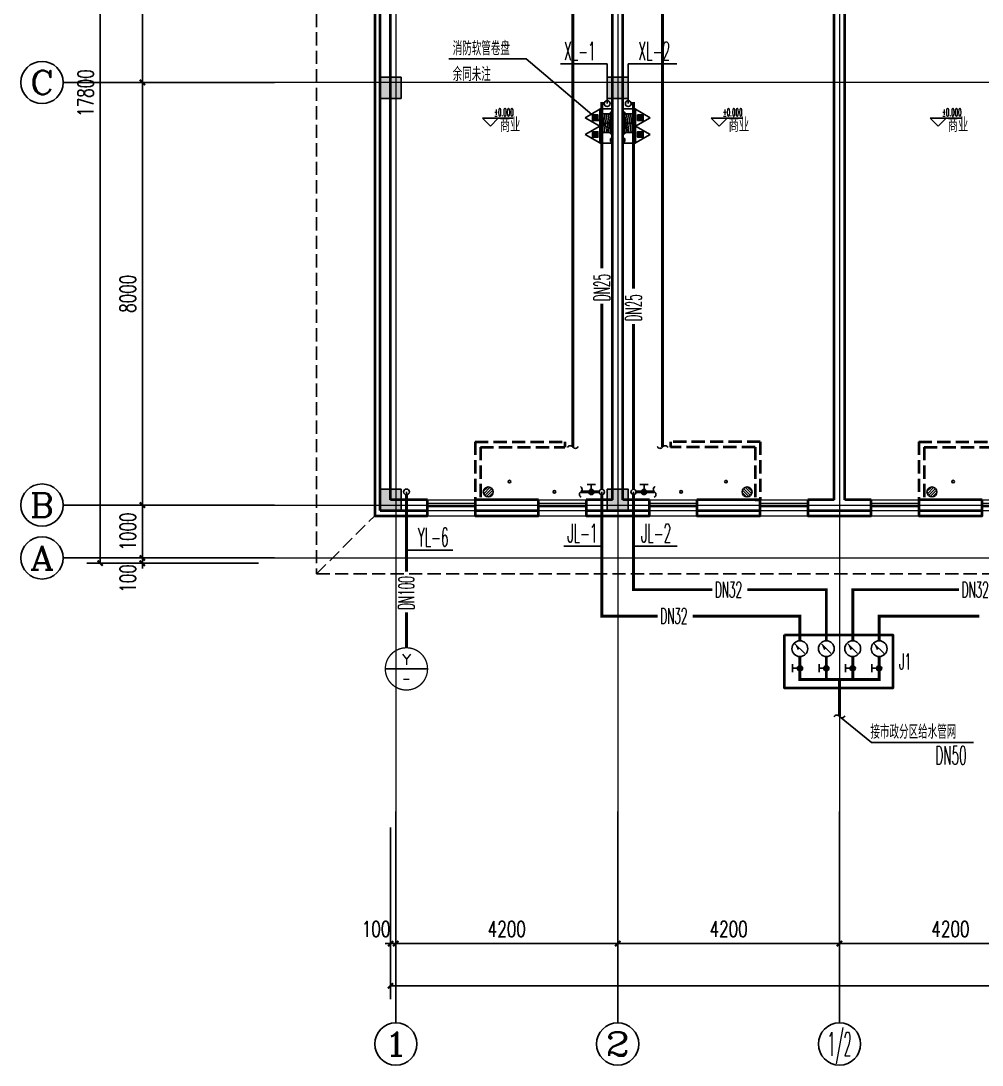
# Model space of a CAD drawing. Extents: x 1382187 to 1725648, y 860327 to 1571294.
# Drawn here: x 1477208 to 1495408, y 1127956 to 1147722 of the extents above; entities that cross this region are included whole.
import ezdxf
from ezdxf.enums import TextEntityAlignment as Align

# ---------------------------------------------------------------- set-up
doc = ezdxf.new("R2010")
doc.units = 0
doc.header["$LTSCALE"] = 1000
doc.header["$MEASUREMENT"] = 0
for name, pattern in [('__DASH', [0.35, 0.25, -0.1]), ('ACAD_ISO10W100', [18.5, 12, -3, 0.5, -3]), ('DASH', [0.35, 0.25, -0.1]), ('DOTE', [2.42, 2, -0.2, 0.02, -0.2])]:
    doc.linetypes.add(name, pattern=pattern)
for name, color, linetype in [('AXIS', 3, 'Continuous'), ('AXIS_TEXT', 4, 'Continuous'), ('C-AXIS(轴号)', 3, 'Continuous'), ('C-AXIS-T(字)', 7, 'Continuous'), ('DIM_ELEV', 3, 'Continuous'), ('DIM_不分区消火栓', 3, 'Continuous'), ('DIM_不分区给水', 3, 'Continuous'), ('DIM_雨水', 3, 'Continuous'), ('EQUIP_不分区给水', 7, 'Continuous'), ('EQUIP_地漏', 7, 'Continuous'), ('EQUIP_污水', 7, 'Continuous'), ('EQUIP_消防', 7, 'Continuous'), ('EQUIP_灭火器', 7, 'Continuous'), ('PIPE-不分区给水', 3, 'J'), ('PIPE-污水', 2, 'W'), ('PIPE-雨水', 4, 'Y'), ('PUB_TEXT', 4, 'Continuous'), ('S-COLU-HATCH', 30, 'Continuous'), ('S-COLU-LINE1', 6, 'Continuous'), ('TEXT_不分区给水', 7, 'Continuous'), ('TEXT_雨水', 4, 'Continuous'), ('VALVE_不分区给水', 7, 'Continuous'), ('VPIPE-不分区消火栓', 1, 'X'), ('VPIPE-不分区给水', 3, 'J'), ('VPIPE-雨水', 4, 'Y'), ('卫生间', 6, 'Continuous')]:
    doc.layers.add(name, color=color, linetype=linetype)
for name, color, linetype, lineweight in [('DOTE', 19, 'DOTE', 9), ('WALL', 9, 'Continuous', 40), ('WINDOW', 8, 'Continuous', 15), ('ZC', 6, 'Continuous', 40), ('平面-看线', 45, 'Continuous', 15)]:
    doc.layers.add(name, color=color, linetype=linetype, lineweight=lineweight)
doc.styles.add('_TCH_AXIS', font='COMPLEX', dxfattribs={"bigfont": 'GBCBIG'})
doc.styles.add('_TCH_DIM', font='SIMPLEX.shx', dxfattribs={"width": 0.6, "oblique": 10, "bigfont": 'hztxt.shx'})
doc.styles.add('_TCH_DIM_T3', font='SIMPLEX', dxfattribs={"width": 0.705882, "bigfont": 'GBCBIG'})
doc.styles.add('_TWT_CIRCLE', font='COMPLEX', dxfattribs={"width": 1.1, "height": 3.5, "bigfont": 'HZTXT'})
doc.styles.add('_TWT_PIPEDN', font='SIMPLEX.shx', dxfattribs={"width": 0.6, "oblique": 10, "height": 3, "bigfont": 'HZTXT.shx'})
doc.styles.add('_TWT_SERIAL', font='simplex.shx', dxfattribs={"width": 0.6, "oblique": 10, "height": 3.5, "bigfont": 'aadri.shx'})
doc.styles.add('COMPLEX', font='COMPLEX')
doc.styles.get("Standard").update_dxf_attribs({"font": 'gbenor.shx', "bigfont": 'gbcbig.shx'})
doc.linetypes.add('J', pattern='A,3,-0.2,["J",Standard,S=0.25,R=0,X=-0.1,Y=-0.115],-0.2', length=3.4)
doc.linetypes.add('W', pattern='A,3,-0.2,["W",Standard,S=0.25,R=0,X=-0.1,Y=-0.115],-0.2', length=3.4)
doc.linetypes.add('X', pattern='A,3,-0.2,["X",Standard,S=0.25,R=0,X=-0.1,Y=-0.115],-0.25', length=3.45)
doc.linetypes.add('Y', pattern='A,2,-0.2,["Y",Standard,S=0.4,R=0,X=-0.1,Y=-0.115],-0.35', length=2.55)
doc.dimstyles.new('_TCH_ARCH&&100', dxfattribs={"dimtxt": 297.5, "dimasz": 100, "dimexe": 250, "dimexo": 300, "dimgap": 126.25, "dimtad": 1, "dimdec": 0, "dimzin": 0, "dimdsep": 46, "dimtxsty": '_TCH_DIM_T3', "dimblk": 'ARCHTICK', "dimcen": 0.09, "dimclrt": 7, "dimazin": 2, "dimtfac": 1, "dimtdec": 0, "dimtix": 1, "dimtmove": 2, "dimatfit": 3, "dimfxl": 0, "dimtolj": 1, "dimtzin": 0, "dimarcsym": 0})

# ---------------------------------------------------------------- blocks, each defined once
blk = doc.blocks.new('A$C4674339A')
for p, q in [((650, 0), (0, 0)), ((0, 0), (0, -240)), ((64, -38), (64, 0)), ((270, 0), (270, -240)), ((473, -38), (473, 0)), ((560, -37), (560, 0)), ((618, 0), (618, -37)), ((650, -240), (650, 0)), ((6, -185), (0, -185)), ((0, -185), (0, -220)), ((6, -220), (6, -185)), ((10, -191), (6, -191)), ((6, -191), (6, -215)), ((10, -215), (10, -191)), ((472, -38), (64, -38)), ((68, -191), (68, -201)), ((92, -191), (68, -191)), ((92, -38), (92, -191)), ((449, -114), (92, -66)), ((449, -153), (92, -105)), ((449, -191), (92, -142)), ((92, -191), (449, -191)), ((449, -81), (133, -38)), ((449, -38), (449, -191)), ((449, -191), (473, -191)), ((473, -191), (473, -201)), ((618, -37), (560, -37)), ((0, -220), (6, -220)), ((0, -240), (650, -240)), ((6, -215), (10, -215)), ((10, -204), (10, -202)), ((10, -202), (479, -202)), ((479, -204), (10, -204)), ((479, -202), (479, -204))]:
    blk.add_line(p, q)
blk = doc.blocks.new('A$C0D704E5B')
at = {"layer": 'EQUIP_消防', "xscale": -1, "rotation": 90}
blk.add_blockref('A$C4674339A', (0, 0), dxfattribs=at)
blk = doc.blocks.new('1241241')
at = {"layer": 'WALL', "color": 251, "linetype": '__DASH'}
for p, q in [((1100, 2600), (0, 2600)), ((0, 2500), (0, 2600)), ((1100, 2600), (1100, 900)), ((1000, 2500), (0, 2500)), ((1000, 2500), (1000, 900)), ((1100, 900), (1000, 900))]:
    blk.add_line(p, q, dxfattribs=at)
blk = doc.blocks.new('12431231')
at = {"layer": 'S-COLU-HATCH'}
h = blk.add_hatch(color=8, dxfattribs=at)
h.dxf.hatch_style = 1
h.paths.add_polyline_path([(-55000, 9200), (-54600, 9200), (-54600, 8800), (-55000, 8800)])
h = blk.add_hatch(color=8, dxfattribs=at)
h.dxf.hatch_style = 1
h.paths.add_polyline_path([(-50700, 9200), (-50300, 9200), (-50300, 8800), (-50700, 8800)])
h = blk.add_hatch(color=8, dxfattribs=at)
h.dxf.hatch_style = 1
h.paths.add_polyline_path([(-55000, 1400), (-54600, 1400), (-54600, 1000), (-55000, 1000)])
h = blk.add_hatch(color=8, dxfattribs=at)
h.dxf.hatch_style = 1
h.paths.add_polyline_path([(-50700, 1400), (-50300, 1400), (-50300, 1000), (-50700, 1000)])
at = {"layer": 'S-COLU-LINE1', "color": 8}
for points in [[(-55000, 9200), (-54600, 9200), (-54600, 8800), (-55000, 8800)], [(-50700, 9200), (-50300, 9200), (-50300, 8800), (-50700, 8800)], [(-55000, 1400), (-54600, 1400), (-54600, 1000), (-55000, 1000)], [(-50700, 1400), (-50300, 1400), (-50300, 1000), (-50700, 1000)]]:
    blk.add_lwpolyline(points, close=True, dxfattribs=at)
blk = doc.blocks.new('_ArchTick')
at = {"color": 0, "linetype": 'ByBlock', "const_width": 0.4}
blk.add_lwpolyline([(-0.5, -0.5), (0.5, 0.5)], dxfattribs=at)
blk = doc.blocks.new('*D59')
at = {"layer": 'AXIS', "color": 0, "lineweight": -2}
for p, q in [((1484208, 1132456), (1484208, 1129206)), ((1539308, 1132456), (1539308, 1129206)), ((1484208, 1129456), (1539308, 1129456))]:
    blk.add_line(p, q, dxfattribs=at)
at = {"layer": 'Defpoints', "color": 0}
for p in [(1484208, 1132756), (1539308, 1132756), (1539308, 1129456)]:
    blk.add_point(p, dxfattribs=at)
at = {"layer": 'AXIS', "color": 0, "lineweight": -2, "xscale": 100, "yscale": 100, "zscale": 100, "rotation": 180}
blk.add_blockref('_ArchTick', (1484208, 1129456), dxfattribs=at)
at = {"layer": 'AXIS', "color": 0, "lineweight": -2, "xscale": 100, "yscale": 100, "zscale": 100}
blk.add_blockref('_ArchTick', (1539308, 1129456), dxfattribs=at)
at = {"layer": 'AXIS', "color": 7, "insert": (1511758, 1129731), "char_height": 297.5, "attachment_point": 5, "style": '_TCH_DIM_T3'}
blk.add_mtext('\\A1;55100', dxfattribs=at)
blk = doc.blocks.new('*D68')
at = {"layer": 'AXIS', "color": 0, "lineweight": -2}
for p, q in [((1492708, 1132456), (1492708, 1130006)), ((1496908, 1132456), (1496908, 1130006)), ((1492708, 1130256), (1496908, 1130256))]:
    blk.add_line(p, q, dxfattribs=at)
at = {"layer": 'Defpoints', "color": 0}
for p in [(1492708, 1132756), (1496908, 1132756), (1496908, 1130256)]:
    blk.add_point(p, dxfattribs=at)
at = {"layer": 'AXIS', "color": 0, "lineweight": -2, "xscale": 100, "yscale": 100, "zscale": 100, "rotation": 180}
blk.add_blockref('_ArchTick', (1492708, 1130256), dxfattribs=at)
at = {"layer": 'AXIS', "color": 0, "lineweight": -2, "xscale": 100, "yscale": 100, "zscale": 100}
blk.add_blockref('_ArchTick', (1496908, 1130256), dxfattribs=at)
at = {"layer": 'AXIS', "color": 7, "insert": (1494808, 1130531), "char_height": 297.5, "attachment_point": 5, "style": '_TCH_DIM_T3'}
blk.add_mtext('\\A1;4200', dxfattribs=at)
blk = doc.blocks.new('*D69')
at = {"layer": 'AXIS', "color": 0, "lineweight": -2}
for p, q in [((1488508, 1132456), (1488508, 1130006)), ((1492708, 1132456), (1492708, 1130006)), ((1488508, 1130256), (1492708, 1130256))]:
    blk.add_line(p, q, dxfattribs=at)
at = {"layer": 'Defpoints', "color": 0}
for p in [(1488508, 1132756), (1492708, 1132756), (1492708, 1130256)]:
    blk.add_point(p, dxfattribs=at)
at = {"layer": 'AXIS', "color": 0, "lineweight": -2, "xscale": 100, "yscale": 100, "zscale": 100, "rotation": 180}
blk.add_blockref('_ArchTick', (1488508, 1130256), dxfattribs=at)
at = {"layer": 'AXIS', "color": 0, "lineweight": -2, "xscale": 100, "yscale": 100, "zscale": 100}
blk.add_blockref('_ArchTick', (1492708, 1130256), dxfattribs=at)
at = {"layer": 'AXIS', "color": 7, "insert": (1490608, 1130531), "char_height": 297.5, "attachment_point": 5, "style": '_TCH_DIM_T3'}
blk.add_mtext('\\A1;4200', dxfattribs=at)
blk = doc.blocks.new('*D70')
at = {"layer": 'AXIS', "color": 0, "lineweight": -2}
for p, q in [((1484308, 1132456), (1484308, 1130006)), ((1488508, 1132456), (1488508, 1130006)), ((1484308, 1130256), (1488508, 1130256))]:
    blk.add_line(p, q, dxfattribs=at)
at = {"layer": 'Defpoints', "color": 0}
for p in [(1484308, 1132756), (1488508, 1132756), (1488508, 1130256)]:
    blk.add_point(p, dxfattribs=at)
at = {"layer": 'AXIS', "color": 0, "lineweight": -2, "xscale": 100, "yscale": 100, "zscale": 100, "rotation": 180}
blk.add_blockref('_ArchTick', (1484308, 1130256), dxfattribs=at)
at = {"layer": 'AXIS', "color": 0, "lineweight": -2, "xscale": 100, "yscale": 100, "zscale": 100}
blk.add_blockref('_ArchTick', (1488508, 1130256), dxfattribs=at)
at = {"layer": 'AXIS', "color": 7, "insert": (1486408, 1130531), "char_height": 297.5, "attachment_point": 5, "style": '_TCH_DIM_T3'}
blk.add_mtext('\\A1;4200', dxfattribs=at)
blk = doc.blocks.new('*D71')
at = {"layer": 'AXIS', "color": 0, "lineweight": -2}
for p, q in [((1484208, 1132456), (1484208, 1130006)), ((1484308, 1132456), (1484308, 1130006)), ((1484208, 1130256), (1484108, 1130256)), ((1484208, 1130256), (1484308, 1130256)), ((1484308, 1130256), (1484408, 1130256))]:
    blk.add_line(p, q, dxfattribs=at)
at = {"layer": 'Defpoints', "color": 0}
for p in [(1484208, 1132756), (1484308, 1132756), (1484308, 1130256)]:
    blk.add_point(p, dxfattribs=at)
at = {"layer": 'AXIS', "color": 0, "lineweight": -2, "xscale": 100, "yscale": 100, "zscale": 100}
blk.add_blockref('_ArchTick', (1484208, 1130256), dxfattribs=at)
at = {"layer": 'AXIS', "color": 0, "lineweight": -2, "xscale": 100, "yscale": 100, "zscale": 100, "rotation": 180}
blk.add_blockref('_ArchTick', (1484308, 1130256), dxfattribs=at)
at = {"layer": 'AXIS', "color": 7, "insert": (1483933, 1130531), "char_height": 297.5, "attachment_point": 5, "style": '_TCH_DIM_T3'}
blk.add_mtext('\\A1;100', dxfattribs=at)
blk = doc.blocks.new('*D91')
at = {"layer": 'AXIS', "color": 0, "lineweight": -2}
for p, q in [((1481708, 1155256), (1478458, 1155256)), ((1478708, 1137456), (1478708, 1155256)), ((1481708, 1137456), (1478458, 1137456))]:
    blk.add_line(p, q, dxfattribs=at)
at = {"layer": 'Defpoints', "color": 0}
for p in [(1478708, 1155256), (1482008, 1155256), (1482008, 1137456)]:
    blk.add_point(p, dxfattribs=at)
at = {"layer": 'AXIS', "color": 0, "lineweight": -2, "xscale": 100, "yscale": 100, "zscale": 100}
for p, rotation in [((1478708, 1155256), 90), ((1478708, 1137456), 270)]:
    blk.add_blockref('_ArchTick', p, dxfattribs=dict(at, rotation=rotation))
at = {"layer": 'AXIS', "color": 7, "insert": (1478433, 1146356), "char_height": 297.5, "attachment_point": 5, "rotation": 90, "style": '_TCH_DIM_T3'}
blk.add_mtext('\\A1;17800', dxfattribs=at)
blk = doc.blocks.new('*D94')
at = {"layer": 'AXIS', "color": 0, "lineweight": -2}
for p, q in [((1481708, 1151456), (1479258, 1151456)), ((1479508, 1146556), (1479508, 1151456)), ((1481708, 1146556), (1479258, 1146556))]:
    blk.add_line(p, q, dxfattribs=at)
at = {"layer": 'Defpoints', "color": 0}
for p in [(1479508, 1151456), (1482008, 1151456), (1482008, 1146556)]:
    blk.add_point(p, dxfattribs=at)
at = {"layer": 'AXIS', "color": 0, "lineweight": -2, "xscale": 100, "yscale": 100, "zscale": 100}
for p, rotation in [((1479508, 1151456), 90), ((1479508, 1146556), 270)]:
    blk.add_blockref('_ArchTick', p, dxfattribs=dict(at, rotation=rotation))
at = {"layer": 'AXIS', "color": 7, "insert": (1479233, 1149006), "char_height": 297.5, "attachment_point": 5, "rotation": 90, "style": '_TCH_DIM_T3'}
blk.add_mtext('\\A1;4900', dxfattribs=at)
blk = doc.blocks.new('*D95')
at = {"layer": 'AXIS', "color": 0, "lineweight": -2}
for p, q in [((1481708, 1146556), (1479258, 1146556)), ((1479508, 1138556), (1479508, 1146556)), ((1481708, 1138556), (1479258, 1138556))]:
    blk.add_line(p, q, dxfattribs=at)
at = {"layer": 'Defpoints', "color": 0}
for p in [(1479508, 1146556), (1482008, 1146556), (1482008, 1138556)]:
    blk.add_point(p, dxfattribs=at)
at = {"layer": 'AXIS', "color": 0, "lineweight": -2, "xscale": 100, "yscale": 100, "zscale": 100}
for p, rotation in [((1479508, 1146556), 90), ((1479508, 1138556), 270)]:
    blk.add_blockref('_ArchTick', p, dxfattribs=dict(at, rotation=rotation))
at = {"layer": 'AXIS', "color": 7, "insert": (1479233, 1142556), "char_height": 297.5, "attachment_point": 5, "rotation": 90, "style": '_TCH_DIM_T3'}
blk.add_mtext('\\A1;8000', dxfattribs=at)
blk = doc.blocks.new('*D96')
at = {"layer": 'AXIS', "color": 0, "lineweight": -2}
for p, q in [((1481708, 1138556), (1479258, 1138556)), ((1479508, 1137556), (1479508, 1138556)), ((1481708, 1137556), (1479258, 1137556))]:
    blk.add_line(p, q, dxfattribs=at)
at = {"layer": 'Defpoints', "color": 0}
for p in [(1479508, 1138556), (1482008, 1138556), (1482008, 1137556)]:
    blk.add_point(p, dxfattribs=at)
at = {"layer": 'AXIS', "color": 0, "lineweight": -2, "xscale": 100, "yscale": 100, "zscale": 100}
for p, rotation in [((1479508, 1138556), 90), ((1479508, 1137556), 270)]:
    blk.add_blockref('_ArchTick', p, dxfattribs=dict(at, rotation=rotation))
at = {"layer": 'AXIS', "color": 7, "insert": (1479233, 1138056), "char_height": 297.5, "attachment_point": 5, "rotation": 90, "style": '_TCH_DIM_T3'}
blk.add_mtext('\\A1;1000', dxfattribs=at)
blk = doc.blocks.new('*D97')
at = {"layer": 'AXIS', "color": 0, "lineweight": -2}
for p, q in [((1481708, 1137556), (1479258, 1137556)), ((1479508, 1137556), (1479508, 1137656)), ((1479508, 1137456), (1479508, 1137556)), ((1481708, 1137456), (1479258, 1137456)), ((1479508, 1137456), (1479508, 1137356))]:
    blk.add_line(p, q, dxfattribs=at)
at = {"layer": 'Defpoints', "color": 0}
for p in [(1479508, 1137556), (1482008, 1137556), (1482008, 1137456)]:
    blk.add_point(p, dxfattribs=at)
at = {"layer": 'AXIS', "color": 0, "lineweight": -2, "xscale": 100, "yscale": 100, "zscale": 100}
for p, rotation in [((1479508, 1137556), 270), ((1479508, 1137456), 90)]:
    blk.add_blockref('_ArchTick', p, dxfattribs=dict(at, rotation=rotation))
at = {"layer": 'AXIS', "color": 7, "insert": (1479233, 1137167), "char_height": 297.5, "attachment_point": 5, "rotation": 90, "style": '_TCH_DIM_T3'}
blk.add_mtext('\\A1;100', dxfattribs=at)
blk = doc.blocks.new('$TwtSys$00000141')
for p, q in [((-94, 8), (-10, 92)), ((-94, 8), (-10, 92)), ((-87, -35), (35, 87)), ((-87, -35), (35, 87)), ((-66, -66), (66, 66)), ((-66, -66), (66, 66)), ((-32, -87), (88, 33)), ((-32, -87), (88, 33)), ((11, -92), (92, -11)), ((11, -92), (92, -11))]:
    blk.add_line(p, q)
blk.add_circle((0, 0), 94)
blk.add_circle((0, 0), 94)
blk = doc.blocks.new('$TwtSys$00000147')
blk.add_circle((0, 0, 0), 25)
blk = doc.blocks.new('$TwtSys$00000132')
at = {"elevation": 0}
blk.add_lwpolyline([(7, -101, -0.575183), (0, 0, 0.604745), (-11, 101, 16.924828)], format="xyb", dxfattribs=at)
blk = doc.blocks.new('$VALVE$00000497')
for p, q in [((78, 138), (-78, 138)), ((0, 50), (0, 138))]:
    blk.add_line(p, q)
at = {"const_width": 49.6}
blk.add_lwpolyline([(25, 0, 1), (-25, 0, 1)], format="xyb", close=True, dxfattribs=at)
blk.add_circle((0, 0), 50)
blk = doc.blocks.new('$VALVE$00000742')
blk.add_line((-93, -93), (93, 93))
blk.add_lwpolyline([(93, 93, 0, 50, 0), (-13, 22, 50, 50, 0)], format="xyseb")
blk.add_circle((0, 0), 150)
for p in [(-150, 0), (150, 0)]:
    blk.add_point(p)
blk = doc.blocks.new('$TwtSys$00000546')
h = blk.add_hatch()
h.set_pattern_fill('ANSI31', color=256, scale=200, style=0)
h.set_pattern_definition([(45, (-38543.802, -6670.83), (-17.67767, 17.67767), [])])
h.paths.add_polyline_path([(-65, 174), (65, 174), (65, 44), (-65, 44)])
for points in [[(0, 344), (-198, 0), (198, 0)], [(-65, 174), (65, 174), (65, 44), (-65, 44)]]:
    blk.add_lwpolyline(points, close=True)
blk = doc.blocks.new('$WINLIB2D$00000001')
at = {"color": 0}
for points in [[(-0.5, 0.5), (-0.5, -0.5)], [(-0.5, 0.5), (0.5, 0.5)], [(0.5, -0.5), (0.5, 0.5)], [(0.5, 0.167), (-0.5, 0.167)], [(0.5, -0.167), (-0.5, -0.167)], [(-0.5, -0.5), (0.5, -0.5)]]:
    blk.add_lwpolyline(points, dxfattribs=at)
blk = doc.blocks.new('_AXISO')
blk.add_circle((0, 0), 0.5)
at = {"layer": 'AXIS_TEXT', "style": 'COMPLEX', "width": 1.041667}
blk.add_attdef('A', text='', height=0.56, dxfattribs=at).set_placement((-0.25, -0.28), (0.25, -0.28), align=Align.FIT)

msp = doc.modelspace()

# ---------------------------------------------------------------- hatches: boundary and pattern name
at = {"layer": 'PIPE-不分区给水'}
for points in [[(1488207.9, 1146156.1), (1488207.9, 1146183.6), (1488180.4, 1146183.6)], [(1488207.9, 1146156.1), (1488180.4, 1146156.1), (1488180.4, 1146183.6)], [(1488807.9, 1146156.1), (1488807.9, 1146183.6), (1488835.4, 1146183.6)], [(1488807.9, 1146156.1), (1488835.4, 1146156.1), (1488835.4, 1146183.6)], [(1488807.9, 1136956.1), (1488780.4, 1136956.1), (1488780.4, 1136928.6)], [(1488807.9, 1136956.1), (1488807.9, 1136928.6), (1488780.4, 1136928.6)], [(1492457.9, 1136956.1), (1492457.9, 1136983.6), (1492485.4, 1136983.6)], [(1492457.9, 1136956.1), (1492485.4, 1136956.1), (1492485.4, 1136983.6)], [(1492957.9, 1136956.1), (1492957.9, 1136983.6), (1492930.4, 1136983.6)], [(1492957.9, 1136956.1), (1492930.4, 1136956.1), (1492930.4, 1136983.6)], [(1488207.9, 1136456.1), (1488207.9, 1136428.6), (1488180.4, 1136428.6)], [(1488207.9, 1136456.1), (1488180.4, 1136456.1), (1488180.4, 1136428.6)], [(1491957.9, 1136456.1), (1491957.9, 1136483.6), (1491985.4, 1136483.6)], [(1491957.9, 1136456.1), (1491985.4, 1136456.1), (1491985.4, 1136483.6)], [(1493457.9, 1136456.1), (1493457.9, 1136483.6), (1493430.4, 1136483.6)], [(1493457.9, 1136456.1), (1493430.4, 1136456.1), (1493430.4, 1136483.6)], [(1491957.9, 1135256.1), (1491930.4, 1135256.1), (1491930.4, 1135228.6)], [(1491957.9, 1135256.1), (1491957.9, 1135228.6), (1491930.4, 1135228.6)], [(1493457.9, 1135256.1), (1493485.4, 1135256.1), (1493485.4, 1135228.6)], [(1493457.9, 1135256.1), (1493457.9, 1135228.6), (1493485.4, 1135228.6)]]:
    msp.add_hatch(color=256, dxfattribs=at).paths.add_polyline_path(points)

# ---------------------------------------------------------------- linework, layer by layer
at = {"layer": 'C-AXIS(轴号)'}
for p, q in [((1482007.9, 1146556.1), (1478007.9, 1146556.1)), ((1482007.9, 1138556.1), (1478007.9, 1138556.1)), ((1482007.9, 1137556.1), (1478007.9, 1137556.1)), ((1484307.9, 1132756.1), (1484307.9, 1128756.1)), ((1488507.9, 1132756.1), (1488507.9, 1128756.1)), ((1492707.9, 1132756.1), (1492707.9, 1128756.1))]:
    msp.add_line(p, q, dxfattribs=at)
at = {"layer": 'DIM_ELEV', "color": 8}
for p, q in [((1486096.9, 1145730.6), (1485946.9, 1145880.6)), ((1485946.9, 1145880.6), (1486531.5, 1145880.6)), ((1486096.9, 1145730.6), (1486246.9, 1145880.6)), ((1490428.5, 1145730.6), (1490278.5, 1145880.6)), ((1490278.5, 1145880.6), (1490863.1, 1145880.6)), ((1490428.5, 1145730.6), (1490578.5, 1145880.6)), ((1494577.4, 1145730.6), (1494427.4, 1145880.6)), ((1494427.4, 1145880.6), (1495011.9, 1145880.6)), ((1494577.4, 1145730.6), (1494727.4, 1145880.6))]:
    msp.add_line(p, q, dxfattribs=at)
at = {"layer": 'DIM_不分区消火栓'}
for p, q in [((1488307.9, 1146906.1), (1487422.9, 1146906.1)), ((1488307.9, 1146156.1), (1488307.9, 1146906.1)), ((1488707.9, 1146156.1), (1488707.9, 1146906.1)), ((1488707.9, 1146906.1), (1489628.6, 1146906.1))]:
    msp.add_line(p, q, dxfattribs=at)
at = {"layer": 'DIM_不分区给水'}
for p, q in [((1486775.5, 1147002), (1485313.6, 1147002)), ((1488307.9, 1145706.1), (1486775.5, 1147002)), ((1488207.9, 1138806.1), (1488207.9, 1137780.2)), ((1488807.9, 1138806.1), (1488807.9, 1137780.2)), ((1488207.9, 1137780.2), (1487487.4, 1137780.2)), ((1488807.9, 1137780.2), (1489634.4, 1137780.2)), ((1492709.8, 1134553.3), (1493311.5, 1134064.5)), ((1493311.5, 1134064.5), (1495246.9, 1134064.5))]:
    msp.add_line(p, q, dxfattribs=at)
at = {"layer": 'DIM_雨水'}
for p, q in [((1484507.9, 1138806.1), (1484507.9, 1137703.8)), ((1484507.9, 1137703.8), (1485383.8, 1137703.8)), ((1484907.9, 1135456.1), (1484107.9, 1135456.1))]:
    msp.add_line(p, q, dxfattribs=at)
at = {"layer": 'DIM_雨水', "const_width": 25}
msp.add_lwpolyline([(1484907.9, 1135456.1, 1), (1484107.9, 1135456.1, 1)], format="xyb", close=True, dxfattribs=at)
at = {"layer": 'DOTE', "linetype": 'ACAD_ISO10W100', "ltscale": 100}
for p, q in [((1484307.9, 1158956.1), (1484307.9, 1132756.1)), ((1488507.9, 1158956.1), (1488507.9, 1132756.1)), ((1492707.9, 1158956.1), (1492707.9, 1132756.1)), ((1540423.3, 1146556.1), (1482007.9, 1146556.1)), ((1482007.9, 1138556.1), (1513707.9, 1138556.1)), ((1482007.9, 1137556.1), (1540423.3, 1137556.1))]:
    msp.add_line(p, q, dxfattribs=at)
at = {"layer": 'PIPE-不分区给水', "const_width": 55}
for points in [[(1488252.9, 1146156.1), (1488207.9, 1146156.1)], [(1488207.9, 1146156.1), (1488207.9, 1143036.7)], [(1488762.9, 1146156.1), (1488807.9, 1146156.1)], [(1488807.9, 1146156.1), (1488807.9, 1142653.6)], [(1488207.9, 1142369.5), (1488207.9, 1138856.1)], [(1488807.9, 1141986.5), (1488807.9, 1138856.1)], [(1488157.9, 1138806.1), (1487807.9, 1138806.1)], [(1488207.9, 1138756.1), (1488207.9, 1136456.1)], [(1488807.9, 1138756.1), (1488807.9, 1136956.1)], [(1488857.9, 1138806.1), (1489207.9, 1138806.1)], [(1488807.9, 1136956.1), (1490299.3, 1136956.1)], [(1490963.3, 1136956.1), (1492457.9, 1136956.1)], [(1492457.9, 1136956.1), (1492457.9, 1135988.7)], [(1494969.9, 1136956.1), (1492957.9, 1136956.1)], [(1492957.9, 1136956.1), (1492957.9, 1135988.7)], [(1488207.9, 1136456.1), (1489265.6, 1136456.1)], [(1489929.6, 1136456.1), (1491957.9, 1136456.1)], [(1491957.9, 1136456.1), (1491957.9, 1135988.7)], [(1495352.7, 1136456.1), (1493457.9, 1136456.1)], [(1493457.9, 1136456.1), (1493457.9, 1135988.7)], [(1491957.9, 1135688.7), (1491957.9, 1135256.1)], [(1492457.9, 1135688.7), (1492457.9, 1135256.1)], [(1492957.9, 1135688.7), (1492957.9, 1135256.1)], [(1493457.9, 1135688.7), (1493457.9, 1135256.1)], [(1491957.9, 1135256.1), (1492457.9, 1135256.1)], [(1492457.9, 1135256.1), (1492707.9, 1135256.1)], [(1492707.9, 1135256.1), (1492707.9, 1134556.1)], [(1492707.9, 1135256.1), (1492957.9, 1135256.1)], [(1492957.9, 1135256.1), (1493457.9, 1135256.1)]]:
    msp.add_lwpolyline(points, dxfattribs=at)
at = {"layer": 'PIPE-污水', "const_width": 55}
for points in [[(1487658.2, 1139655.8), (1487658.2, 1151096.2)], [(1489357.7, 1139655.8), (1489357.7, 1151096.2)]]:
    msp.add_lwpolyline(points, dxfattribs=at)
at = {"layer": 'PIPE-雨水', "const_width": 55}
for points in [[(1484507.9, 1138751.1), (1484507.6, 1137297.8)], [(1484507.4, 1136524.2), (1484507.2, 1135856.1)]]:
    msp.add_lwpolyline(points, dxfattribs=at)
at = {"layer": 'VPIPE-不分区消火栓'}
for centre in [(1488307.9, 1146156.1), (1488707.9, 1146156.1)]:
    msp.add_circle(centre, 55, dxfattribs=at)
at = {"layer": 'VPIPE-不分区给水'}
for centre in [(1488207.9, 1138806.1), (1488807.9, 1138806.1)]:
    msp.add_circle(centre, 50, dxfattribs=at)
at = {"layer": 'VPIPE-雨水'}
msp.add_circle((1484507.9, 1138806.1), 55, dxfattribs=at)
at = {"layer": 'WALL', "color": 8}
for p, q in [((1484007.9, 1138456.1), (1484007.9, 1151556.1)), ((1484207.9, 1138656.1), (1484207.9, 1151356.1)), ((1488407.9, 1138656.1), (1488407.9, 1151356.1)), ((1488607.9, 1138656.1), (1488607.9, 1151356.1)), ((1492607.9, 1138656.1), (1492607.9, 1151356.1)), ((1492807.9, 1138656.1), (1492807.9, 1151356.1)), ((1484907.9, 1138656.1), (1484207.9, 1138656.1)), ((1484907.9, 1138456.1), (1484907.9, 1138656.1)), ((1487007.9, 1138656.1), (1485807.9, 1138656.1)), ((1485807.9, 1138656.1), (1485807.9, 1138456.1)), ((1487007.9, 1138456.1), (1487007.9, 1138656.1)), ((1488407.9, 1138656.1), (1487907.9, 1138656.1)), ((1487907.9, 1138656.1), (1487907.9, 1138456.1)), ((1489107.9, 1138656.1), (1488607.9, 1138656.1)), ((1489107.9, 1138456.1), (1489107.9, 1138656.1)), ((1491207.9, 1138656.1), (1490007.9, 1138656.1)), ((1490007.9, 1138656.1), (1490007.9, 1138456.1)), ((1491207.9, 1138456.1), (1491207.9, 1138656.1)), ((1492607.9, 1138656.1), (1492107.9, 1138656.1)), ((1492107.9, 1138656.1), (1492107.9, 1138456.1)), ((1493307.9, 1138656.1), (1492807.9, 1138656.1)), ((1493307.9, 1138456.1), (1493307.9, 1138656.1)), ((1495407.9, 1138656.1), (1494207.9, 1138656.1)), ((1494207.9, 1138656.1), (1494207.9, 1138456.1)), ((1495407.9, 1138456.1), (1495407.9, 1138656.1)), ((1484007.9, 1138456.1), (1484907.9, 1138456.1)), ((1485807.9, 1138456.1), (1487007.9, 1138456.1)), ((1487907.9, 1138456.1), (1488507.9, 1138456.1)), ((1488507.9, 1138456.1), (1489107.9, 1138456.1)), ((1490007.9, 1138456.1), (1491207.9, 1138456.1)), ((1492107.9, 1138456.1), (1492707.9, 1138456.1)), ((1492707.9, 1138456.1), (1493307.9, 1138456.1)), ((1494207.9, 1138456.1), (1495407.9, 1138456.1))]:
    msp.add_line(p, q, dxfattribs=at)
for points in [[(1483907.9, 1150656.1), (1483907.9, 1138356.1), (1484907.9, 1138356.1), (1484907.9, 1138456.1)], [(1485807.9, 1138456.1), (1485807.9, 1138356.1), (1487007.9, 1138356.1), (1487007.9, 1138456.1)], [(1487907.9, 1138456.1), (1487907.9, 1138356.1), (1489107.9, 1138356.1), (1489107.9, 1138456.1)], [(1490007.9, 1138456.1), (1490007.9, 1138356.1), (1491207.9, 1138356.1), (1491207.9, 1138456.1)], [(1492107.9, 1138456.1), (1492107.9, 1138356.1), (1493307.9, 1138356.1), (1493307.9, 1138456.1)], [(1494207.9, 1138456.1), (1494207.9, 1138356.1), (1495407.9, 1138356.1), (1495407.9, 1138456.1)]]:
    msp.add_lwpolyline(points, dxfattribs=at)
at = {"layer": 'ZC'}
msp.add_lwpolyline([(1491666.5, 1136100.8), (1493715.9, 1136100.8), (1493715.9, 1135090.6), (1491666.5, 1135090.6)], close=True, dxfattribs=at)
at = {"layer": '卫生间', "color": 8, "linetype": 'DASH'}
for points in [[(1484007.9, 1152756.1), (1482807.9, 1152756.1), (1482807.9, 1137256.1), (1515007.9, 1137256.1), (1515007.9, 1142656.1), (1521607.9, 1142656.1), (1521607.9, 1136256.1), (1523707.9, 1136256.1)], [(1482807.9, 1137256.1), (1483907.9, 1138356.1)]]:
    msp.add_lwpolyline(points, dxfattribs=at)
at = {"layer": '平面-看线', "color": 8}
for points in [[(1484907.9, 1138356.1), (1485807.9, 1138356.1)], [(1487007.9, 1138356.1), (1487907.9, 1138356.1)], [(1489107.9, 1138356.1), (1490007.9, 1138356.1)], [(1491207.9, 1138356.1), (1492107.9, 1138356.1)], [(1493307.9, 1138356.1), (1494207.9, 1138356.1)]]:
    msp.add_lwpolyline(points, dxfattribs=at)

# ---------------------------------------------------------------- block references
at = {"color": 8, "rotation": 90}
for p in [(1488407.9, 1138656.1), (1496807.9, 1138656.1)]:
    msp.add_blockref('1241241', p, dxfattribs=at)
at = {"color": 8, "xscale": -1, "rotation": 269.9999999999409}
msp.add_blockref('1241241', (1488607.9, 1138656.1), dxfattribs=at)
at = {"layer": 'C-AXIS(轴号)'}
ref = msp.add_blockref('_AXISO', (1477607.9, 1146556.1), dxfattribs=dict(at, xscale=800, yscale=800, zscale=800))
ref.add_attrib('A', 'C', dxfattribs={"layer": 'C-AXIS-T(字)', "height": 452.5, "style": '_TCH_AXIS', "width": 1.4}).set_placement((1477381.7, 1146329.9), (1477834.2, 1146329.9), align=Align.FIT)
ref = msp.add_blockref('_AXISO', (1477607.9, 1138556.1), dxfattribs=dict(at, xscale=800, yscale=800, zscale=800))
ref.add_attrib('A', 'B', dxfattribs={"layer": 'C-AXIS-T(字)', "height": 452.5, "style": '_TCH_AXIS', "width": 1.235294}).set_placement((1477381.7, 1138329.9), (1477834.2, 1138329.9), align=Align.FIT)
ref = msp.add_blockref('_AXISO', (1477607.9, 1137556.1), dxfattribs=dict(at, xscale=800, yscale=800, zscale=800))
ref.add_attrib('A', 'A', dxfattribs={"layer": 'C-AXIS-T(字)', "height": 452.5, "style": '_TCH_AXIS', "width": 1.166667}).set_placement((1477381.7, 1137329.9), (1477834.2, 1137329.9), align=Align.FIT)
ref = msp.add_blockref('_AXISO', (1484307.9, 1128356.1), dxfattribs=dict(at, xscale=800, yscale=800, zscale=800))
ref.add_attrib('A', '1', dxfattribs={"layer": 'C-AXIS-T(字)', "height": 452.5, "style": '_TCH_AXIS', "width": 2.333333}).set_placement((1484081.7, 1128129.9), (1484534.2, 1128129.9), align=Align.FIT)
ref = msp.add_blockref('_AXISO', (1488507.9, 1128356.1), dxfattribs=dict(at, xscale=800, yscale=800, zscale=800))
ref.add_attrib('A', '2', dxfattribs={"layer": 'C-AXIS-T(字)', "height": 452.5, "style": '_TCH_AXIS', "width": 1.5}).set_placement((1488281.7, 1128129.9), (1488734.2, 1128129.9), align=Align.FIT)
ref = msp.add_blockref('_AXISO', (1492707.9, 1128356.1), dxfattribs=dict(at, xscale=800, yscale=800, zscale=800))
ref.add_attrib('A', '1/2', dxfattribs={"layer": 'C-AXIS-T(字)', "height": 452.55, "style": '_TCH_AXIS', "width": 0.411765}).set_placement((1492481.7, 1128129.9), (1492934.2, 1128129.9), align=Align.FIT)
at = {"layer": 'EQUIP_不分区给水'}
for p, rotation in [((1487807.9, 1138806.1), 180), ((1492707.9, 1134556.1), 270)]:
    msp.add_blockref('$TwtSys$00000132', p, dxfattribs=dict(at, rotation=rotation))
at = {"layer": 'EQUIP_不分区给水', "yscale": -1, "rotation": 359.9999999999271}
msp.add_blockref('$TwtSys$00000132', (1489207.9, 1138806.1), dxfattribs=at)
at = {"layer": 'EQUIP_地漏'}
for p in [(1486057.9, 1138806.1), (1494457.9, 1138806.1)]:
    msp.add_blockref('$TwtSys$00000141', p, dxfattribs=at)
at = {"layer": 'EQUIP_地漏', "yscale": -1, "rotation": 180}
msp.add_blockref('$TwtSys$00000141', (1490957.9, 1138806.1), dxfattribs=at)
at = {"layer": 'EQUIP_污水', "rotation": 90}
msp.add_blockref('$TwtSys$00000132', (1487658.2, 1139655.8), dxfattribs=at)
at = {"layer": 'EQUIP_污水', "yscale": -1}
for name, p, rotation in [('$TwtSys$00000132', (1489357.7, 1139655.8), 89.9999999999564), ('$TwtSys$00000147', (1490557.7, 1139001.1), 180), ('$TwtSys$00000147', (1489707.3, 1138806.1), 180)]:
    msp.add_blockref(name, p, dxfattribs=dict(at, rotation=rotation))
at = {"layer": 'EQUIP_污水'}
for p in [(1486458.2, 1139001.1), (1494858.2, 1139001.1), (1487308.6, 1138806.1)]:
    msp.add_blockref('$TwtSys$00000147', p, dxfattribs=at)
at = {"layer": 'EQUIP_灭火器', "xscale": 0.8, "zscale": 0.8}
for p, yscale, rotation in [((1488167.9, 1145889.9), -0.8, 269.9999999999757), ((1488847.9, 1145889.9), 0.8, 269.999999999928), ((1488167.9, 1145572.4), -0.8, 269.9999999999757), ((1488847.9, 1145572.4), 0.8, 269.999999999928)]:
    msp.add_blockref('$TwtSys$00000546', p, dxfattribs=dict(at, yscale=yscale, rotation=rotation))
at = {"layer": 'S-COLU-LINE1', "color": 8}
msp.add_blockref('12431231', (1539007.9, 1137456.1), dxfattribs=at)
at = {"layer": 'VALVE_不分区给水', "xscale": -1, "yscale": -1}
for name, p, rotation in [('$VALVE$00000497', (1488007.9, 1138806.1), 180), ('$VALVE$00000742', (1491957.9, 1135838.7), 270), ('$VALVE$00000742', (1492457.9, 1135838.7), 270), ('$VALVE$00000742', (1492957.9, 1135838.7), 270), ('$VALVE$00000742', (1493457.9, 1135838.7), 270), ('$VALVE$00000497', (1491957.9, 1135469.2), 270), ('$VALVE$00000497', (1492457.9, 1135469.2), 270), ('$VALVE$00000497', (1492957.9, 1135469.2), 270), ('$VALVE$00000497', (1493457.9, 1135469.2), 270)]:
    msp.add_blockref(name, p, dxfattribs=dict(at, rotation=rotation))
at = {"layer": 'VALVE_不分区给水', "xscale": -1, "rotation": 359.9999999999271}
msp.add_blockref('$VALVE$00000497', (1489007.9, 1138806.1), dxfattribs=at)
at = {"layer": 'WINDOW', "xscale": 900, "yscale": 200, "zscale": 900}
for p in [(1485357.9, 1138556.1), (1487457.9, 1138556.1), (1489557.9, 1138556.1), (1491657.9, 1138556.1), (1493757.9, 1138556.1), (1495857.9, 1138556.1)]:
    msp.add_blockref('$WINLIB2D$00000001', p, dxfattribs=at)
at = {"layer": 'ZC', "xscale": -1, "rotation": 359.9999999999038}
msp.add_blockref('A$C0D704E5B', (1488407.9, 1146056.1), dxfattribs=at)
at = {"layer": 'ZC'}
msp.add_blockref('A$C0D704E5B', (1488607.9, 1146056.1), dxfattribs=at)

# ---------------------------------------------------------------- texts
at = {"layer": 'DIM_ELEV', "color": 8, "style": '_TCH_DIM', "width": 0.423529}
for p in [(1486169.5, 1145915.6), (1490501.1, 1145915.6), (1494649.9, 1145915.6)]:
    msp.add_text('%%P0.000', height=148.75, dxfattribs=at).set_placement(p)
at = {"layer": 'DIM_不分区消火栓', "color": 7, "style": '_TWT_SERIAL', "width": 0.48}
for s, p in [('XL-1', (1487492.9, 1146976.1)), ('XL-2', (1488900.7, 1146976.1))]:
    msp.add_text(s, height=350, dxfattribs=at).set_placement(p)
at = {"layer": 'DIM_不分区给水', "color": 7, "style": '_TWT_SERIAL'}
for s, height, width, p in [('消防软管卷盘', 261.81, 0.6, (1485383.6, 1147072)), ('余同未注', 261.81, 0.6, (1485383.6, 1146582)), ('JL-1', 350, 0.48, (1487557.4, 1137850.2)), ('JL-2', 350, 0.48, (1488952.3, 1137850.2)), ('接市政分区给水管网', 261.81, 0.6, (1493293.3, 1134134.5)), ('DN50', 350, 0.48, (1494518.9, 1133644.5))]:
    msp.add_text(s, height=height, dxfattribs=dict(at, width=width)).set_placement(p)
at = {"layer": 'DIM_雨水', "color": 7, "style": '_TWT_SERIAL', "width": 0.48}
msp.add_text('YL-6', height=350, dxfattribs=at).set_placement((1484722.6, 1137773.8))
at = {"layer": 'DIM_雨水', "color": 7, "style": '_TWT_CIRCLE'}
msp.add_text('Y', height=203.9, dxfattribs=at).set_placement((1484422.5, 1135530.9), (1484593.4, 1135530.9), align=Align.FIT)
at = {"layer": 'DIM_雨水', "color": 7, "style": '_TWT_CIRCLE', "width": 0.777778}
msp.add_text('-', height=207, dxfattribs=at).set_placement((1484432.1, 1135174.9), (1484583.8, 1135174.9), align=Align.FIT)
at = {"layer": 'PUB_TEXT', "color": 8}
for p in [(1486276.1, 1145618.9), (1490607.6, 1145618.9), (1494756.5, 1145618.9)]:
    msp.add_text('商业', height=270.07, dxfattribs=at).set_placement(p)
at = {"layer": 'TEXT_不分区给水', "style": '_TWT_PIPEDN', "width": 0.48}
for p in [(1488357.9, 1142419.5), (1488957.9, 1142036.5)]:
    msp.add_text('DN25', height=300, rotation=90, dxfattribs=at).set_placement(p)
for s, p in [('DN32', (1490349.3, 1136806.1)), ('DN32', (1495019.9, 1136806.1)), ('DN32', (1489315.6, 1136306.1)), ('J1', (1493838.8, 1135445.7))]:
    msp.add_text(s, height=300, dxfattribs=at).set_placement(p)
at = {"layer": 'TEXT_雨水', "color": 0, "style": '_TWT_PIPEDN', "width": 0.48}
msp.add_text('DN100', height=300, rotation=89.98628, dxfattribs=at).set_placement((1484657.4, 1136574.1))

# ---------------------------------------------------------------- dimensions: what is measured, and where the dimension line sits
at = {"layer": 'AXIS'}
for p1, p2, distance, picture, middle in [((1482007.9, 1137456.1), (1482007.9, 1155256.1), 3300, '*D91', (1478432.9, 1146356.1)), ((1482007.9, 1146556.1), (1482007.9, 1151456.1), 2500, '*D94', (1479232.9, 1149006.1)), ((1482007.9, 1138556.1), (1482007.9, 1146556.1), 2500, '*D95', (1479232.9, 1142556.1)), ((1482007.9, 1137556.1), (1482007.9, 1138556.1), 2500, '*D96', (1479232.9, 1138056.1)), ((1484207.9, 1132756.1), (1539307.9, 1132756.1), -3300, '*D59', (1511757.9, 1129731.1)), ((1484307.9, 1132756.1), (1488507.9, 1132756.1), -2500, '*D70', (1486407.9, 1130531.1)), ((1488507.9, 1132756.1), (1492707.9, 1132756.1), -2500, '*D69', (1490607.9, 1130531.1)), ((1492707.9, 1132756.1), (1496907.9, 1132756.1), -2500, '*D68', (1494807.9, 1130531.1))]:
    dim = msp.add_aligned_dim(p1=p1, p2=p2, distance=distance, dimstyle='_TCH_ARCH&&100', dxfattribs=at)
    dim.commit()
    dim.dimension.update_dxf_attribs({"geometry": picture, "text_midpoint": middle})
for base, p1, p2, angle, picture, middle in [((1479507.9, 1137556.1), (1482007.9, 1137456.1), (1482007.9, 1137556.1), 90, '*D97', (1479232.9, 1137167.1)), ((1484307.9, 1130256.1), (1484207.9, 1132756.1), (1484307.9, 1132756.1), 0, '*D71', (1483932.9, 1130531.1))]:
    dim = msp.add_linear_dim(base=base, p1=p1, p2=p2, angle=angle, dimstyle='_TCH_ARCH&&100', dxfattribs=at)
    dim.commit()
    dim.dimension.update_dxf_attribs({"geometry": picture, "text_midpoint": middle, "dimtype": 129})

doc.saveas('drawing.dxf')
